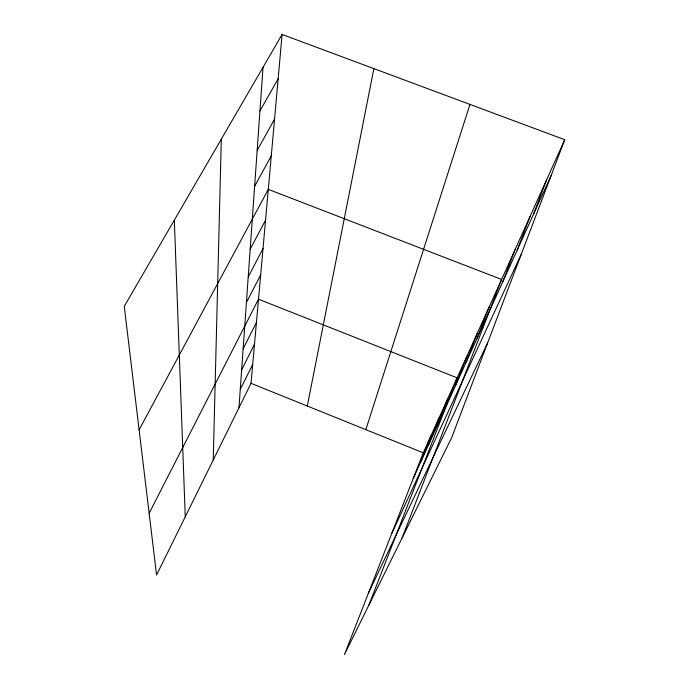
<?xml version="1.0" encoding="UTF-8"?>
<svg xmlns="http://www.w3.org/2000/svg" width="689" height="689" viewBox="0 0 689 689"><rect width="100%" height="100%" fill="white"/><g stroke="black" fill="none" stroke-linecap="round" stroke-linejoin="round"><path stroke-width="1.03" d="M213.237 460.011L221.315 139.152M238.971 407.785L263.034 67.281M282.094 34.45L124.261 306.372L156.567 575.014L251.02 383.325L282.094 34.45L564.739 139.712L451.657 437.704L344.448 654.55L423.261 452.811L564.739 139.712M307.303 406.028L373.877 68.633M365.859 429.652L469.958 104.409M533.312 214.701L546.592 179.872M517.224 250.047L530.168 216.217M402.066 538.014L501.592 279.45L268.297 189.363L139.109 429.841M502.617 282.128L515.234 249.272M465.91 362.758L477.589 332.58M477.115 338.161L489.095 307.122M436.912 426.465L447.729 398.647M368.856 605.183L457.134 377.848L258.513 299.207L149.143 513.288M455.584 385.444L466.97 356.084M420.566 462.362L430.858 435.991M428.446 445.06L438.996 417.982M413.219 478.51L551.131 175.557M391.757 533.441L521.306 254.163M368.408 593.203L487.631 342.907M240.263 389.466L252.699 364.421M241.65 369.864L254.499 344.199M243.139 348.815L256.437 322.521M246.412 302.488L260.683 274.859M248.221 276.918L263.017 248.591M250.176 249.22L265.549 220.187M254.62 186.323L271.285 155.8M257.161 150.4L274.549 119.111M259.951 110.912L278.141 78.847M251.02 383.325L423.261 452.811M174.334 220.11L185.263 516.793"/></g></svg>
